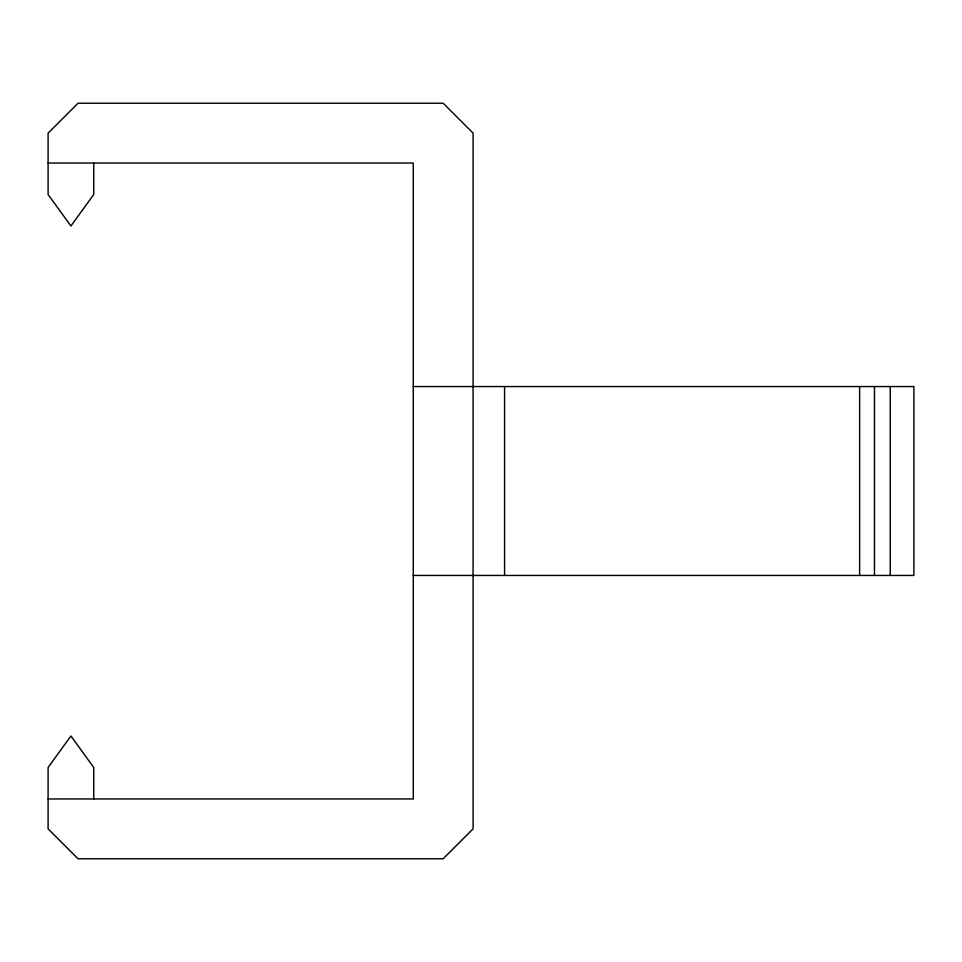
<?xml version="1.0" encoding="UTF-8"?>
<svg xmlns="http://www.w3.org/2000/svg" width="962" height="962" viewBox="0 0 962 962"><rect width="100%" height="100%" fill="white"/><g stroke="black" fill="none" stroke-linecap="round" stroke-linejoin="round"><path stroke-width="1.44" d="M48.1 163.047L413.275 163.047L413.275 798.953L48.1 798.953M413.275 386.556L913.9 386.556L913.9 575.444L413.275 575.444M890.247 386.556L890.247 575.444M874.47 386.556L874.47 575.444M859.619 386.556L859.619 575.444M504.569 386.556L504.569 575.444M93.747 163.047L93.747 194.528L70.923 226.01L48.1 194.528L48.1 133.141L78.006 103.235L443.181 103.235L473.088 133.141L473.088 828.859L443.181 858.765L78.006 858.765L48.1 828.859L48.1 767.472L70.923 735.99L93.747 767.472L93.747 798.953"/></g></svg>
